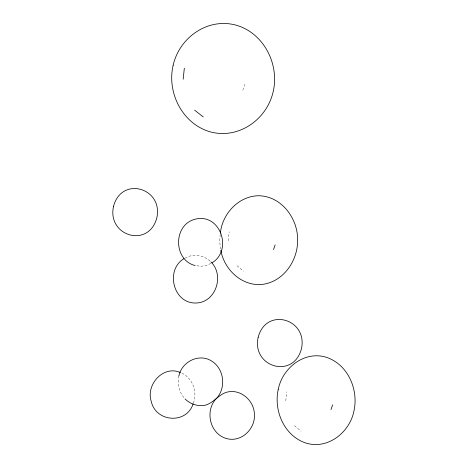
<?xml version="1.0" encoding="UTF-8"?>
<svg xmlns="http://www.w3.org/2000/svg" width="468" height="468" viewBox="0 0 468 468"><rect width="100%" height="100%" fill="white"/><g stroke="black" fill="none" stroke-linecap="round" stroke-linejoin="round"><path stroke-width="0.35" stroke-dasharray="2.34 1.75" d="M220.235 234.503L219.591 240.985L220.627 248.871M228.308 240.809L229.197 231.853M285.802 400.784L286.691 391.833M178.893 375.991C177.255 383.859 179.174 392.418 184.649 398.414M242.816 90.143L244.963 84.304M193.372 403.1C197.783 391.956 192.401 377.407 181.075 372.838M185.141 258.102C193.337 253.147 204.364 255.177 210.933 261.934M210.846 263.408L206.692 265.344L200.936 266.269L195.15 265.567M236.995 265.707L243.53 271.212M294.483 425.687L301.023 431.186"/><path stroke-width="0.7" d="M220.381 233.058C222.3 214.011 238.194 196.455 257.909 195.753C280.8 195.554 297.601 217.684 297.63 239.388C298.251 261.144 282.227 283.848 259.313 284.62C240.107 284.755 223.996 268.644 220.82 250.31M183.158 79.267L184.334 68.17M273.505 249.579L275.131 244.869M330.999 409.553L332.625 404.843M178.893 375.991C181.607 361.91 198.777 353.042 211.337 360.857C224.078 368.427 226.459 387.498 216.585 398.35M193.138 403.749C186.703 424.505 155.715 422.311 151.246 401.351C145.694 384.602 163.437 364.847 180.472 372.581M216.07 398.818C204.551 411.132 210.033 434.199 226.74 438.598C241.084 442.57 255.107 429.279 254.416 414.981C254.645 400.666 240.131 387.908 225.962 392.441C216.859 395.606 211.513 406.066 200.936 405.651C194.963 405.586 189.312 403.118 185.053 398.958M183.959 258.652C165.034 269.954 173.125 303.638 195.852 303.018C215.824 302.761 224.786 275.307 210.933 261.934M212.027 262.858C233.433 249.766 219.825 211.887 194.378 219.416C172.932 225.594 173.452 260.161 195.15 265.567M194.618 110.144L203.247 116.965M278.232 389.435C273.441 411.085 284.579 436.562 306.68 443.295C328.437 449.473 349.924 431.964 353.978 410.892C358.769 389.241 347.63 363.765 325.529 357.037C303.773 350.854 282.286 368.363 278.232 389.435M113.531 206.341C106.879 236.147 148.754 248.613 156.815 217.877C163.467 188.077 121.592 175.611 113.531 206.341M173.166 65.198C166.585 92.828 182.684 124.324 210.723 131.976C238.896 139.341 266.859 119.404 273.148 91.804C279.729 64.174 263.63 32.672 235.591 25.02C207.418 17.655 179.455 37.598 173.166 65.198M258.161 337.276C251.503 367.082 293.377 379.542 301.439 348.812C308.096 319.012 266.222 306.546 258.161 337.276"/></g></svg>
